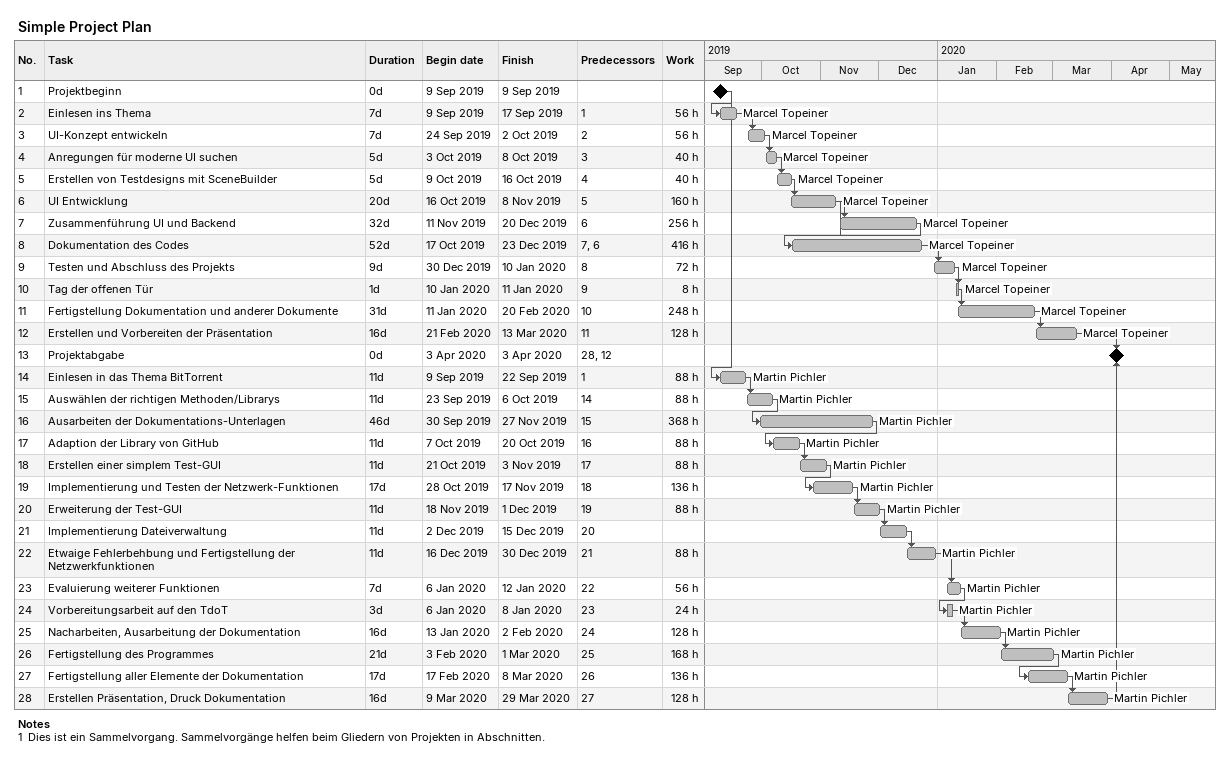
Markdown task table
Simple Project Plan

| ID | Task | Duration | Start | Finish | Predecessors | Resources | Work (h) |
|---|---|---|---|---|---|---|---|
| 1 | Projektbeginn | 0d | 2019-09-09 | 2019-09-09 |  |  |  |
| 2 | Einlesen ins Thema | 7d | 2019-09-09 | 2019-09-17 | 1 | Marcel Topeiner | 56 |
| 3 | UI-Konzept entwickeln | 7d | 2019-09-24 | 2019-10-02 | 2 | Marcel Topeiner | 56 |
| 4 | Anregungen für moderne UI suchen | 5d | 2019-10-03 | 2019-10-08 | 3 | Marcel Topeiner | 40 |
| 5 | Erstellen von Testdesigns mit SceneBuilder | 5d | 2019-10-09 | 2019-10-16 | 4 | Marcel Topeiner | 40 |
| 6 | UI Entwicklung | 20d | 2019-10-16 | 2019-11-08 | 5 | Marcel Topeiner | 160 |
| 7 | Zusammenführung UI und Backend | 32d | 2019-11-11 | 2019-12-20 | 6 | Marcel Topeiner | 256 |
| 8 | Dokumentation des Codes | 52d | 2019-10-17 | 2019-12-23 | 7, 6 | Marcel Topeiner | 416 |
| 9 | Testen und Abschluss des Projekts | 9d | 2019-12-30 | 2020-01-10 | 8 | Marcel Topeiner | 72 |
| 10 | Tag der offenen Tür | 1d | 2020-01-10 | 2020-01-11 | 9 | Marcel Topeiner | 8 |
| 11 | Fertigstellung Dokumentation und anderer Dokumente | 31d | 2020-01-11 | 2020-02-20 | 10 | Marcel Topeiner | 248 |
| 12 | Erstellen und Vorbereiten der Präsentation | 16d | 2020-02-21 | 2020-03-13 | 11 | Marcel Topeiner | 128 |
| 13 | Projektabgabe | 0d | 2020-04-03 | 2020-04-03 | 28, 12 |  |  |
| 14 | Einlesen in das Thema BitTorrent | 11d | 2019-09-09 | 2019-09-22 | 1 | Martin Pichler | 88 |
| 15 | Auswählen der richtigen Methoden/Librarys | 11d | 2019-09-23 | 2019-10-06 | 14 | Martin Pichler | 88 |
| 16 | Ausarbeiten der Dokumentations-Unterlagen | 46d | 2019-09-30 | 2019-11-27 | 15 | Martin Pichler | 368 |
| 17 | Adaption der Library von GitHub | 11d | 2019-10-07 | 2019-10-20 | 16 | Martin Pichler | 88 |
| 18 | Erstellen einer simplem Test-GUI | 11d | 2019-10-21 | 2019-11-03 | 17 | Martin Pichler | 88 |
| 19 | Implementierung und Testen der Netzwerk-Funktionen | 17d | 2019-10-28 | 2019-11-17 | 18 | Martin Pichler | 136 |
| 20 | Erweiterung der Test-GUI | 11d | 2019-11-18 | 2019-12-01 | 19 | Martin Pichler | 88 |
| 21 | Implementierung Dateiverwaltung | 11d | 2019-12-02 | 2019-12-15 | 20 |  |  |
| 22 | Etwaige Fehlerbehbung und Fertigstellung der Netzwerkfunktionen | 11d | 2019-12-16 | 2019-12-30 | 21 | Martin Pichler | 88 |
| 23 | Evaluierung weiterer Funktionen | 7d | 2020-01-06 | 2020-01-12 | 22 | Martin Pichler | 56 |
| 24 | Vorbereitungsarbeit auf den TdoT | 3d | 2020-01-06 | 2020-01-08 | 23 | Martin Pichler | 24 |
| 25 | Nacharbeiten, Ausarbeitung der Dokumentation | 16d | 2020-01-13 | 2020-02-02 | 24 | Martin Pichler | 128 |
| 26 | Fertigstellung des Programmes | 21d | 2020-02-03 | 2020-03-01 | 25 | Martin Pichler | 168 |
| 27 | Fertigstellung aller Elemente der Dokumentation | 17d | 2020-02-17 | 2020-03-08 | 26 | Martin Pichler | 136 |
| 28 | Erstellen Präsentation, Druck Dokumentation | 16d | 2020-03-09 | 2020-03-29 | 27 | Martin Pichler | 128 |

Notes
- 1: Dies ist ein Sammelvorgang. Sammelvorgänge helfen beim Gliedern von Projekten in Abschnitten.
